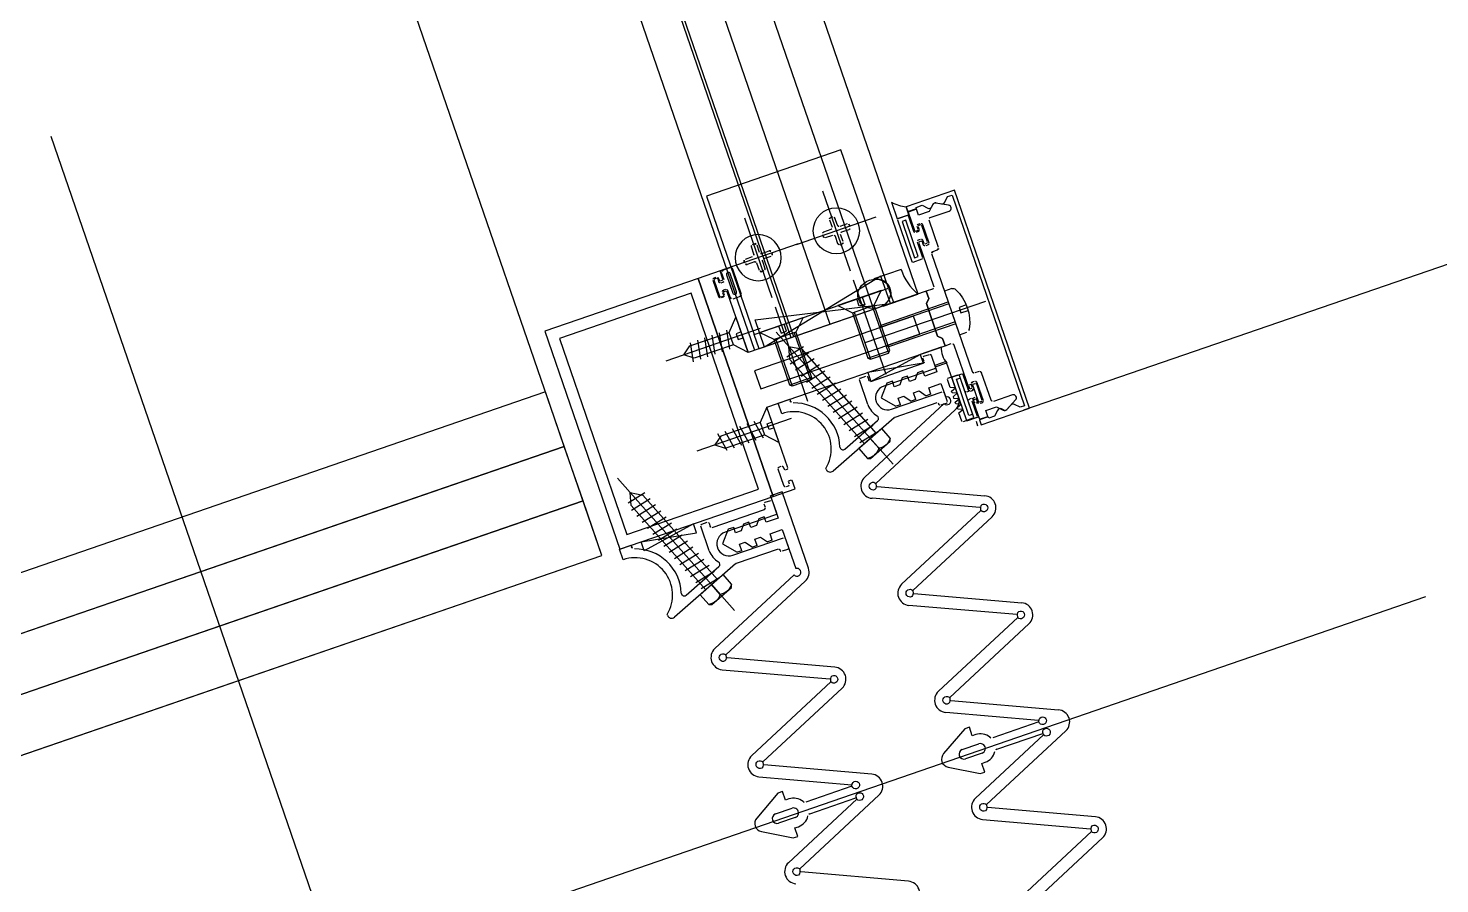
# Model space of a CAD drawing. Extents: x 809434 to 809707, y 818708 to 819364.
# Drawn here: x 809687.9887 to 809688.3562, y 818756.8571 to 818757.0798 of the extents above; entities that cross this region are included whole.
import ezdxf

# ---------------------------------------------------------------- set-up
doc = ezdxf.new("R2010")
doc.units = 0
for name, color, linetype in [('Default', 7, 'Continuous'), ('MAJ030__', 7, 'Continuous'), ('MAJ035__', 7, 'Continuous'), ('MAJ630__', 7, 'Continuous'), ('MAJ640__', 7, 'Continuous'), ('MAJ640__1', 7, 'Continuous'), ('MMH292__', 7, 'Continuous'), ('MMH292_C', 7, 'Continuous'), ('MMH2941_', 7, 'Continuous')]:
    doc.layers.add(name, color=color, linetype=linetype)

# ---------------------------------------------------------------- blocks, each defined once
blk = doc.blocks.new('N10TC16')
at = {"layer": 'Default'}
for p, q in [((-0.005, 0), (0.021, 0)), ((0.003450000000000003, 0.002460000000000001), (0.004317528745085653, -0.002460000000000001)), ((0.0054500000000000035, 0.002460000000000001), (0.006317528745085653, -0.002460000000000001)), ((0.0074500000000000035, 0.002460000000000001), (0.008317528745085654, -0.002460000000000001)), ((0.009450000000000004, 0.002460000000000001), (0.010317528745085654, -0.002460000000000001)), ((0.011450000000000004, 0.002460000000000001), (0.012317528745085654, -0.002460000000000001)), ((0.013450000000000004, 0.002460000000000001), (0.014317528745085654, -0.002460000000000001))]:
    blk.add_line(p, q, dxfattribs=at)
blk.add_lwpolyline([(0.002950000000000003, 0.0016899999999999977), (0, 0.004890000000000001), (0, -0.004890000000000001), (0.002950000000000003, -0.0016899999999999977)], close=True, dxfattribs=at)
for points in [[(0, 0.0007950892857142833), (0.0013500000000000016, 0.0007950892857142833), (0.0013500000000000016, -0.0007950892857142833), (0, -0.0007950892857142833)], [(0.002950000000000003, -0.0016899999999999977), (0.013797549119898365, -0.0016899999999999977), (0.016, 0), (0.01379754911989835, 0.0016899999999999977), (0.002950000000000003, 0.0016899999999999977)]]:
    blk.add_lwpolyline(points, dxfattribs=at)
blk = doc.blocks.new('M06MC_P')
at = {"layer": 'Default'}
for p, q in [((0, -0.011000000000000003), (0, 0.011000000000000003)), ((-0.011000000000000003, 0), (0.011000000000000003, 0))]:
    blk.add_line(p, q, dxfattribs=at)
for points in [[(0.00025, 0.0037500000000000007), (-0.0002500000000000036, 0.0037500000000000003)], [(-0.0037500000000000003, 0.00024999999999999843), (-0.0037500000000000003, -0.0002500000000000008)], [(-0.0012500000000000072, 0.0007499999999999974), (-0.0032500000000000003, 0.0007499999999999973)], [(-0.0007500000000000036, 0.0032500000000000003), (-0.0007500000000000072, 0.0012499999999999974)], [(0.00075, 0.0012499999999999974), (0.00075, 0.0032500000000000007)], [(0.003249999999999997, 0.0007499999999999974), (0.00125, 0.0007499999999999974)], [(0.003749999999999997, -0.00025000000000000277), (0.003749999999999997, 0.0002499999999999965)], [(-0.0032500000000000003, -0.0007500000000000026), (-0.00125, -0.0007500000000000023)], [(-0.00075, -0.0012500000000000022), (-0.0007500000000000036, -0.0032500000000000007)], [(0.00075, -0.0032500000000000007), (0.00075, -0.0012500000000000026)], [(0.00125, -0.0007500000000000027), (0.003249999999999997, -0.0007500000000000028)], [(-0.0002500000000000036, -0.0037500000000000007), (0.00025, -0.0037500000000000007)]]:
    blk.add_lwpolyline(points, dxfattribs=at)
blk.add_circle((0, 0), 0.006000000000000003, dxfattribs=at)
for centre, start, end in [((-0.0002500000000000035, 0.0032500000000000003), 90.00000000000001, 180), ((0.00025, 0.0032500000000000007), 0, 90.00000000000001), ((-0.0032500000000000003, 0.00024999999999999724), 90, 179.99999999999986), ((-0.0012500000000000072, 0.0012499999999999974), 270, 0), ((0.00125, 0.0012499999999999974), 180, 270), ((0.003249999999999997, 0.00024999999999999724), 359.9999999999999, 90), ((-0.0032500000000000003, -0.0002500000000000026), 179.9999999999998, 270), ((-0.00125, -0.0012500000000000022), 0, 90), ((-0.0002500000000000036, -0.0032500000000000007), 180, 270), ((0.00025, -0.0032500000000000007), 270, 0), ((0.00125, -0.0012500000000000026), 90, 180), ((0.003249999999999997, -0.00025000000000000277), 270, 1.4210854715202004e-14)]:
    blk.add_arc(centre, 0.0005, start, end, dxfattribs=at)
blk = doc.blocks.new('M06MC16')
at = {"layer": 'Default'}
for p, q in [((-0.005, 0), (0.021, 0)), ((0.003000000000000002, 0.0025), (0.016, 0.0025)), ((0.0155, -0.003), (0.0155, 0.003)), ((0.003000000000000002, -0.0025), (0.016, -0.0025))]:
    blk.add_line(p, q, dxfattribs=at)
blk.add_lwpolyline([(0, -0.006), (0.003000000000000002, -0.003), (0.003000000000000002, 0.003000000000000003), (0, 0.006000000000000006)], close=True, dxfattribs=at)
for points in [[(0, 0.00075), (0.002, 0.00075), (0.002, -0.00075), (0, -0.00075)], [(0.003000000000000002, -0.003), (0.0155, -0.003), (0.016, -0.0025), (0.016, 0.0025), (0.0155, 0.003), (0.003000000000000002, 0.003)]]:
    blk.add_lwpolyline(points, dxfattribs=at)
blk = doc.blocks.new('N12TH32')
at = {"layer": 'Default'}
for p, q in [((-0.008939999999999998, 0), (0.03700000000000001, 0)), ((0, 0.0028000000000000043), (0.0009874310919674087, -0.0027999999999999974)), ((0.0020999999999999942, 0.0028000000000000043), (0.003087431091967403, -0.0027999999999999974)), ((0.004200000000000003, 0.0028000000000000043), (0.005187431091967397, -0.0027999999999999974)), ((0.0062999999999999974, 0.0028000000000000043), (0.007287431091967406, -0.0027999999999999974)), ((0.008400000000000006, 0.0028000000000000043), (0.0093874310919674, -0.0027999999999999974)), ((0.0105, 0.0028000000000000043), (0.011487431091967409, -0.0027999999999999974)), ((0.012599999999999995, 0.0028000000000000043), (0.013587431091967403, -0.0027999999999999974)), ((0.014700000000000003, 0.0028000000000000043), (0.015687431091967397, -0.0027999999999999974)), ((0.0168, 0.0028000000000000043), (0.017787431091967405, -0.0027999999999999974)), ((0.018900000000000007, 0.0028000000000000043), (0.0198874310919674, -0.0027999999999999974)), ((0.021, 0.0028000000000000043), (0.02198743109196741, -0.0027999999999999974)), ((0.023099999999999996, 0.0028000000000000043), (0.024087431091967405, -0.0027999999999999974)), ((0.025200000000000004, 0.0028000000000000043), (0.0261874310919674, -0.0027999999999999974)), ((0.0273, 0.0028000000000000043), (0.028287431091967404, -0.0027999999999999974)), ((0.029400000000000006, 0.0028000000000000043), (0.030291559753169068, -0.0022562866192505186))]:
    blk.add_line(p, q, dxfattribs=at)
blk.add_lwpolyline([(-0.003939999999999998, 0.003388423233502266), (-0.00336842323350227, 0.003960000000000001), (0, 0.003960000000000001), (0, -0.003960000000000001), (-0.00336842323350227, -0.003960000000000001), (-0.003939999999999998, -0.003388423233502266)], close=True, dxfattribs=at)
for points in [[(-0.003368423233502355, 1.7053025658242405e-16), (0, 0), (-0.003368423233502355, 1.7053025658242405e-16)], [(0, -0.002049999999999997), (0.029328387985675546, -0.002049999999999997), (0.032000000000000015, 0), (0.029328387985675535, 0.0020500000000000045), (0, 0.0020500000000000045)]]:
    blk.add_lwpolyline(points, dxfattribs=at)
for centre, radius, start, end in [((-0.00022475101776416875, 0.0019800000000003114), 0.0037152489822358877, 147.79577249603045, 212.20422750396835), ((-0.00022475101776416961, -0.0019799999999999705), 0.003715248982235887, 147.79577249603167, 212.20422750396958)]:
    blk.add_arc(centre, radius, start, end, dxfattribs=at)
blk = doc.blocks.new('M06MR19')
at = {"layer": 'Default'}
for p, q in [((-0.0092, 0), (0.024, 0)), ((0, 0.0025), (0.019, 0.0025)), ((0.018500000000000003, -0.003), (0.018500000000000003, 0.003)), ((0, -0.0025), (0.019, -0.0025))]:
    blk.add_line(p, q, dxfattribs=at)
for points in [[(-0.0019979589711327118, 0.006000000000000004), (0, 0.006000000000000004), (0, -0.005999999999999997), (-0.0019979589711327118, -0.005999999999999997)], [(-0.004176539567003482, 0.0007500000000000036), (-0.0022, 0.0007500000000000036), (-0.0022, -0.0007499999999999964), (-0.004176539567003482, -0.0007499999999999964)], [(4.440892098500626e-19, -0.003), (0.018500000000000003, -0.003), (0.019, -0.0025), (0.019, 0.0025), (0.018500000000000003, 0.003), (1.3322676295501879e-18, 0.003)]]:
    blk.add_lwpolyline(points, dxfattribs=at)
for centre, radius, start, end in [((0.0078000000000000135, 2.6645352591003758e-18), 0.012000000000000014, 152.96430821058772, 207.03569178941228), ((-0.001997958971132712, 0.005000000000000004), 0.0009999999999999998, 89.99999999999997, 152.9643082105877), ((-0.001997958971132714, -0.004999999999999999), 0.0009999999999999983, 207.0356917894126, 270.0000000000001)]:
    blk.add_arc(centre, radius, start, end, dxfattribs=at)
blk = doc.blocks.new('A$C775818B6')
at = {"layer": 'Default'}
for points in [[(-0.0021709836664158505, -0.006285074258339592), (-0.0021714223551534814, -0.0017850242797285319)], [(-0.0019214717252325501, -0.0015350249120238005), (-0.0014214217275948613, -0.0015349761644974933)], [(-0.0011714223598974058, -0.001784926794418425), (-0.001171349238611583, -0.002535001790849492)], [(-0.0006713505031948444, -0.003034903050705907), (-0.0001713005055935355, -0.003034854303172324)], [(0.0003286507493903628, -0.0025348055629074227), (0.0003284557692604722, -0.0005347080823412398)], [(0.00082845576688851, -3.4659339682548306e-05), (0.0028284782724003893, -3.4659339689824264e-05)], [(0.0013285532593290555, -0.0015347080823557918), (0.0013290406858504867, -0.00653470805859979)], [(0.0023290406810992864, -0.006534610573289684), (0.0023285532545851313, -0.0015346105970456849)], [(0.003328478270981577, -0.0005346218461854732), (0.0033290031800497673, -0.007534621822458576)], [(-0.0014209343010807062, -0.006534976140741492), (-0.001920984298711119, -0.006535024888267799)], [(-0.0011710567924383213, -0.005534901776598418), (-0.0011709836711670505, -0.0062849767730294845)], [(-0.0001711055349878734, -0.0050348542936772), (-0.0006711555325964582, -0.005034903041203506)], [(0.0003291381663802895, -0.0075347080586070665), (0.00032894320529885593, -0.0055348055486538214)], [(0.0028290031814540272, -0.008034659315962927), (0.0008291381639937755, -0.008034659315962927)]]:
    blk.add_lwpolyline(points, dxfattribs=at)
for centre, radius, start, end in [((-0.00192144735634065, -0.001784999910836632), 0.00024997500000063604, 90.00558549718767, 180.00558549718767), ((-0.0014213973587064094, -0.001784951163306497), 0.00024997499999680767, 0.005585496310274607, 90.00558549639746), ((-0.0006713992409751963, -0.00253495305306952), 0.0004999500000119956, 180.00558549674884, 270.00558549679243), ((-0.00017134924823784578, -0.002534854305544116), 0.0005000000000040532, 270.0055854956114, 0.005585494738568286), ((0.0008284557668886758, -0.0005346593396865983), 0.00050000000000405, 90.00000000001899, 180.00558549679522), ((0.0018285532569570933, -0.0015346593397007383), 0.0005000000000038842, 0.005585496842458815, 180.00558549684246), ((0.0028284782723935168, -0.0005346593396836471), 0.0004999999999938229, 0.004296438413149417, 89.99999999921249), ((-0.0019210086676009995, -0.006285049889452949), 0.0002499750000026547, 180.00558549598267, 270.0055854967248), ((-0.0014209586699818813, -0.006285001141926661), 0.00024997500000263585, 270.00558549931344, 0.005585498397053357), ((-0.0006711067948217436, -0.0055348530388200845), 0.000499949999992186, 90.00558549614658, 180.00558549656125), ((-0.0001710567923328199, -0.005534854291308875), 0.0005000000000075222, 0.005585496842418175, 90.00558549684241), ((0.0018290406834748866, -0.0065346593159447365), 0.0005000000000002462, 180.00558549684249, 0.005585496842485327), ((0.0008291381639987849, -0.0075346593159685855), 0.0004999999999943406, 180.00558549494338, 269.999999999426), ((0.002829003181455068, -0.007534659315962465), 0.0005000000000004621, 269.99999999988074, 0.004296439068028235)]:
    blk.add_arc(centre, radius, start, end, dxfattribs=at)

msp = doc.modelspace()

# ---------------------------------------------------------------- linework, layer by layer
at = {"layer": 'Default'}
msp.add_lwpolyline([(809688.2126620793, 818757.0121860092), (809688.2002808324, 818757.0481437644), (809688.1652707671, 818757.0360904658), (809688.1776497675, 818757.000134893)], dxfattribs=at)
for points in [[(809688.213139736, 818757.0081346477), (809688.2106909377, 818757.0152581492), (809688.1803569477, 818756.9968364337), (809688.177923985, 818757.0039164134)], [(809688.2139633987, 818757.0084062464), (809688.1789519676, 818756.9963525721), (809688.1776497675, 818757.000134893), (809688.2126620793, 818757.0121860092)], [(809688.2072315717, 818756.9902284463), (809688.2080337065, 818756.9878988776), (809688.2208727575, 818756.9949254828), (809688.2216748921, 818756.9925959142)], [(809688.1490362692, 818756.9437905512), (809688.1482341344, 818756.9461201198), (809688.1626774549, 818756.9484875877), (809688.1618753201, 818756.9508171564)]]:
    msp.add_lwpolyline(points, close=True, dxfattribs=at)
at = {"layer": 'MAJ030__'}
msp.add_line((809688.2330013732, 818756.9776225095), (809688.2360753911, 818756.978680582), dxfattribs=at)
at = {"layer": 'MAJ630__'}
for p, q in [((809688.2203771786, 818757.0106184836), (809687.2843672993, 818759.7289887726)), ((809688.1778294967, 818756.9959660174), (809687.2418206526, 818759.7143332998)), ((809688.2479218042, 818756.9804451682), (809688.4216887505, 818757.0402779215)), ((809687.9488984786, 818756.8774833546), (809688.1380021933, 818756.9425969803))]:
    msp.add_line(p, q, dxfattribs=at)
for points in [[(809688.1282351493, 818756.9709625377), (809688.1233516274, 818756.9851453165), (809687.9342479106, 818756.9200316903), (809687.9391314326, 818756.9058489114)], [(809688.1331186712, 818756.9567797589), (809688.1282351493, 818756.9709625377), (809687.9485866184, 818756.9091045927), (809687.9534701403, 818756.894921814)], [(809688.1380021933, 818756.9425969803), (809688.1331186712, 818756.9567797589), (809687.9440149546, 818756.8916661327), (809687.9488984765, 818756.877483354)]]:
    msp.add_lwpolyline(points, close=True, dxfattribs=at)
at = {"layer": 'MAJ640__'}
for p, q in [((809688.2088042091, 818757.0066330129), (809687.2727958414, 818759.7249989117)), ((809688.1974581606, 818757.0027256885), (809687.2614496185, 818759.7210920942)), ((809688.1872845371, 818756.999222121), (809687.2512758385, 818759.7175889811)), ((809688.1880031201, 818756.9994695849), (809687.2519944325, 818759.7178364128)), ((809688.1380022444, 818756.9425968316), (809687.1873436264, 818759.7035101501))]:
    msp.add_line(p, q, dxfattribs=at)
at = {"layer": 'MAJ640__1'}
for p, q in [((809688.1663716765, 818756.553048136), (809687.9946895792, 818757.0516491896)), ((809687.8126401051, 818756.7459558109), (809688.352553212, 818756.9318627876))]:
    msp.add_line(p, q, dxfattribs=at)
at = {"layer": 'MMH292__'}
msp.add_line((809688.2354399491, 818756.9775236064), (809688.2358636756, 818756.9762930151), dxfattribs=at)
at = {"layer": 'MMH292_C'}
for points in [[(809688.2410020153, 818756.9803537383), (809688.2402791772, 818756.9788721345), (809688.2387310576, 818756.9783392738), (809688.23863342, 818756.9786229407), (809688.2363640852, 818756.9778418388), (809688.236787182, 818756.9766126159), (809688.2493512724, 818756.9809371931), (809688.2298258116, 818757.0376712787), (809688.2172617213, 818757.0333467014), (809688.2176848181, 818757.0321174785), (809688.2199541528, 818757.0328985803), (809688.2198565151, 818757.0331822472), (809688.2214046346, 818757.0337151077), (809688.2228862386, 818757.0329922696)], [(809688.2240992865, 818757.0338660077), (809688.223252429, 818757.0321302008), (809688.2204454235, 818757.0311640333), (809688.219924689, 818757.0326769232), (809688.21774991, 818757.0319283673), (809688.2193862479, 818757.0271743152), (809688.2193862476, 818757.0271743163)], [(809688.2239560132, 818757.0333604845), (809688.2242236594, 818757.0339090799)], [(809688.2283019224, 818757.0337686924), (809688.2249445196, 818757.034305205)], [(809688.2250953919, 818757.0343435841), (809688.2264419373, 818757.034081681)], [(809688.2273136699, 818757.0345161853), (809688.228036508, 818757.0359977891), (809688.2292057145, 818757.0364002635), (809688.2480802571, 818756.9815572902)], [(809688.2256758566, 818757.0227293015), (809688.2232096248, 818757.0298945549)], [(809688.223519674, 818757.0305300602), (809688.2284360515, 818757.0322222704)], [(809688.2197040006, 818757.0270192906), (809688.2201767795, 818757.0271820178)], [(809688.2203318053, 818757.027499771), (809688.2200877144, 818757.0282089392)], [(809688.2203977659, 818757.0288444452), (809688.2208705447, 818757.0290071727)], [(809688.2215060508, 818757.0286971211), (809688.2231333237, 818757.0239693327)], [(809688.2205244142, 818757.0238676015), (809688.2244222948, 818757.0125397046)], [(809688.2211531432, 818757.0243453449), (809688.2206803644, 818757.0241826175)], [(809688.2217149871, 818757.0234811507), (809688.2214708963, 818757.0241903191)], [(809688.2228232722, 818757.0233338266), (809688.2223504933, 818757.0231710993)], [(809688.2344778521, 818756.9903888515), (809688.2239206093, 818757.0210675776)], [(809688.2242306601, 818757.0217030861), (809688.2253658051, 818757.0220937954)], [(809688.1687877447, 818757.016654503), (809688.1631162184, 818757.0147016722), (809688.1826503063, 818756.9579705572), (809688.1883239191, 818756.9599241063), (809688.1875913247, 818756.9620517336)], [(809688.1695224077, 818757.014527683), (809688.1687898018, 818757.0166553064)], [(809688.168460888, 818757.0099317092), (809688.1669958036, 818757.0141865861)], [(809688.1673057617, 818757.0148220985), (809688.1677785678, 818757.0149849001)], [(809688.1684140802, 818757.0146749421), (809688.1685768899, 818757.0142021123)], [(809688.1688945984, 818757.0140471566), (809688.1693674519, 818757.0142099746)], [(809688.1703441638, 818757.0113734213), (809688.1698713105, 818757.0112106035)], [(809688.1864518776, 818756.9653609572), (809688.180999569, 818756.9811930701), (809688.2273724678, 818756.9971658777), (809688.2267212612, 818756.9990568907), (809688.2254501514, 818756.9996767939), (809688.2225197218, 818757.0081863523), (809688.223139625, 818757.0094574621), (809688.2224893197, 818757.0113458578), (809688.1761154905, 818756.9953757521), (809688.1706618724, 818757.0112184655)], [(809688.2241122463, 818757.0119041969), (809688.2224893197, 818757.0113458578), (809688.223139625, 818757.0094574621), (809688.2225197218, 818757.0081863523), (809688.2254501514, 818756.9996767939), (809688.2267212612, 818756.9990568907), (809688.2273724678, 818756.9971658777), (809688.2289932269, 818756.9977234864)], [(809688.1695692064, 818757.0097845527), (809688.1690964003, 818757.0096217511)], [(809688.1697163547, 818757.0108928949), (809688.1698791644, 818757.0104200651)], [(809688.2296287344, 818756.9974134379), (809688.233522608, 818756.9860971813)], [(809688.2219133507, 818756.9930809755), (809688.2216156512, 818756.9939455576)], [(809688.2218518524, 818756.9944298416), (809688.2232928227, 818756.9949260075)], [(809688.2237771067, 818756.9946898064), (809688.224819055, 818756.9916637687)], [(809688.2080359638, 818756.9878996549), (809688.2216771496, 818756.9925966915)], [(809688.2245828538, 818756.9911794846), (809688.2113979753, 818756.9866395673)], [(809688.2362485032, 818756.9904695237), (809688.235113362, 818756.9900788037)], [(809688.2393503125, 818756.9829942484), (809688.2368840122, 818756.9901594783)], [(809688.2073004629, 818756.9818438715), (809688.2050925249, 818756.9882561895)], [(809688.205328726, 818756.9887404735), (809688.2067696963, 818756.9892366393)], [(809688.2072539803, 818756.9890004381), (809688.2075516798, 818756.988135856)], [(809688.2338394233, 818756.9859449199), (809688.2343121826, 818756.9861077038)], [(809688.2344671702, 818756.9864254756), (809688.2342229942, 818756.9871346144)], [(809688.2345329693, 818756.9877701579), (809688.2350057287, 818756.9879329419)], [(809688.235641272, 818756.9876229666), (809688.2372691126, 818756.9828953737)], [(809688.1848700895, 818756.9794778625), (809688.1839309261, 818756.9822053913), (809688.1869329477, 818756.98323907), (809688.187076397, 818756.9828224629)], [(809688.2094453794, 818756.9826361527), (809688.2094619183, 818756.9825881203)], [(809688.213465333, 818756.9806355243), (809688.2266502115, 818756.9851754417)], [(809688.2252330047, 818756.9822697375), (809688.2143278648, 818756.9785147969)], [(809688.2257586359, 818756.9819134554), (809688.2257172887, 818756.9820335364)], [(809688.2276838903, 818756.9821734201), (809688.2262429199, 818756.9816772543)], [(809688.2271344955, 818756.9849392406), (809688.2279200914, 818756.9826577042)], [(809688.2346611401, 818756.9827905924), (809688.2346611397, 818756.9827905935)], [(809688.2346626554, 818756.9827850022), (809688.2362989933, 818756.9780309501), (809688.2384737724, 818756.978779506), (809688.2379530378, 818756.9802923958), (809688.2407600434, 818756.9812585632), (809688.2424958503, 818756.9804117057)], [(809688.2352888869, 818756.983271148), (809688.2348161277, 818756.983108364)], [(809688.2358508348, 818756.9824070216), (809688.2356066587, 818756.9831161604)], [(809688.2369591375, 818756.9822598305), (809688.2364863781, 818756.9820970463)], [(809688.2449021967, 818756.9843764125), (809688.2399858193, 818756.9826842023)], [(809688.2434323401, 818756.9805857749), (809688.2457482739, 818756.9830750419)], [(809688.2141097457, 818756.978398687), (809688.1982403412, 818756.9645629079)], [(809688.2426203853, 818756.9804543072), (809688.2420717899, 818756.9807219532)], [(809688.2444749596, 818756.981683576), (809688.2435748721, 818756.9806483851)], [(809688.2480802571, 818756.9815572902), (809688.2469110504, 818756.9811548159), (809688.2454294466, 818756.981877654)], [(809688.2012862276, 818756.9702513022), (809688.2098152637, 818756.9776873633)], [(809688.1853903332, 818756.960764989), (809688.1839252717, 818756.9650198738)], [(809688.1842352331, 818756.9656553846), (809688.1847080402, 818756.9658181836)], [(809688.1853435509, 818756.9655082222), (809688.1855063582, 818756.9650353915)], [(809688.1858240658, 818756.9648804341), (809688.1862969202, 818756.9650432494)], [(809688.1964084796, 818756.9650523212), (809688.1963395801, 818756.9652524202)], [(809688.1864986509, 818756.9606178266), (809688.186025844, 818756.9604550275)], [(809688.1866458053, 818756.961726168), (809688.1868086124, 818756.9612533374)], [(809688.1872736169, 818756.9622066912), (809688.1868007625, 818756.9620438757)], [(809688.1805397876, 818756.9564110768), (809688.181980758, 818756.9569072428)], [(809688.1824650421, 818756.9566710417), (809688.1835069903, 818756.953645004)], [(809688.1667238992, 818756.9498808901), (809688.1803650849, 818756.9545779265)], [(809688.1832707892, 818756.95316072), (809688.1700859107, 818756.9486208025)], [(809688.1806012861, 818756.9550622107), (809688.1803035865, 818756.9559267928)], [(809688.1659883981, 818756.9438251067), (809688.1637804603, 818756.9502374246)], [(809688.1640166614, 818756.9507217087), (809688.1654576316, 818756.9512178744)], [(809688.1659419156, 818756.9509816733), (809688.1662396152, 818756.9501170912)], [(809688.1435580249, 818756.9414590977), (809688.1426188615, 818756.9441866265), (809688.145620883, 818756.9452203052), (809688.1457643324, 818756.9448036981)], [(809688.1721532684, 818756.9426167596), (809688.1853381469, 818756.9471566769)], [(809688.1858224309, 818756.9469204758), (809688.1866080267, 818756.9446389395)], [(809688.1681333147, 818756.9446173878), (809688.1681498537, 818756.9445693555)], [(809688.18392094, 818756.9442509727), (809688.1730158002, 818756.9404960321)], [(809688.1844465712, 818756.9438946906), (809688.184405224, 818756.9440147715)], [(809688.1863718256, 818756.9441546554), (809688.1849308553, 818756.9436584895)], [(809688.1727976811, 818756.9403799222), (809688.1569282765, 818756.9265441431)], [(809688.1599741629, 818756.9322325375), (809688.1685031991, 818756.9396685984)], [(809688.155096415, 818756.9270335564), (809688.1550275154, 818756.9272336554)]]:
    msp.add_lwpolyline(points, dxfattribs=at)
for points in [[(809688.1631162184, 818757.0147016722), (809688.123176327, 818757.0009492658), (809688.1427104148, 818756.9442181508), (809688.1826503063, 818756.9579705572)], [(809688.1612563671, 818757.010888412), (809688.1269895871, 818756.9990894145), (809688.1445702662, 818756.9480314109), (809688.1788370461, 818756.9598304086)], [(809688.219153472, 818757.004908778), (809688.1777434547, 818756.9906483714), (809688.17937155, 818756.9859206101), (809688.220780665, 818757.0001836364)]]:
    msp.add_lwpolyline(points, close=True, dxfattribs=at)
for centre, radius, start, end in [((809688.2248182814, 818757.0335152278), 0.0007999999999880256, 80.92090392732658, 153.99339086308885), ((809688.2249426541, 818757.0335583), 0.0008000000000168983, 78.99339086284843, 153.99339086287296), ((809688.2265946751, 818757.0348669651), 0.0007999999999991483, 258.9933908648155, 333.9933908647572), ((809688.2281756842, 818757.0329787153), 0.000800000000011565, 288.99339086347095, 80.9209039280471), ((809688.2232370185, 818757.0337112645), 0.0007999999999963188, 243.99339086287281, 333.99339086282674), ((809688.2236824036, 818757.0300572821), 0.0005000000000007497, 108.99339086534681, 198.99311739139074), ((809688.219622637, 818757.0272556801), 0.0002500000000021934, 198.99311739222458, 288.99311739305847), ((809688.2205604932, 818757.0283716664), 0.0005000000000080283, 108.99311739014026, 198.99311738888957), ((809688.2200954158, 818757.0274184073), 0.0002499999999985602, 288.99311738305306, 18.993117383886727), ((809688.221033272, 818757.0285343938), 0.000499999999975283, 18.993117391807203, 108.99311739222415), ((809688.2207617279, 818757.0239462282), 0.0002499999999476316, 108.99311737721531, 198.33102146460357), ((809688.2212345068, 818757.0241089554), 0.0002500000000021969, 18.99311738555444, 108.9931173863883), ((809688.222187766, 818757.0236438782), 0.0004999999999752835, 198.99311739139034, 288.9931173918073), ((809688.2226605448, 818757.0238066054), 0.0004999999999898358, 288.993117389723, 18.993117391390584), ((809688.2252030778, 818757.0225665742), 0.0005000000000043911, 288.9931173880558, 18.993117389723352), ((809688.2243933874, 818757.0212303073), 0.0004999999999890393, 108.99311738680485, 198.9933908624285), ((809688.167941345, 818757.0145121649), 0.0004999750000006156, 19.000152470183636, 109.00015246976676), ((809688.1674685389, 818757.0143493634), 0.0004999750000078915, 109.00015246976676, 199.00015247060057), ((809688.1688132221, 818757.0142834887), 0.00024995000000580257, 199.00015247116977, 289.00015247283767), ((809688.1692860754, 818757.0144463066), 0.00024995000000580257, 289.00015247200366, 19.00015247200365), ((809688.1704255403, 818757.0111370892), 0.0002499499999948886, 19.000152472837613, 109.00015247283761), ((809688.2239495168, 818757.012376975), 0.0004999999999926763, 288.99339086326233, 18.993390863262277), ((809688.1689336231, 818757.0100944864), 0.0004999750000006156, 199.00015246768228, 289.0001524685161), ((809688.1694064293, 818757.0102572879), 0.0004999749999969777, 289.0001524689329, 19.000152469766746), ((809688.1699526869, 818757.0109742713), 0.0002499499999985265, 109.0001524695019, 199.0001524695019), ((809688.2291559564, 818756.9972507083), 0.0005000000000072268, 18.99339086493002, 108.99339086493002), ((809688.2219758938, 818756.9940695991), 0.0003809999999793946, 108.9999985977477, 198.99999859720066), ((809688.2215531082, 818756.992956934), 0.0003809999999793946, 288.9999985999361, 18.999998601030256), ((809688.2234168642, 818756.9945657649), 0.0003810000000084984, 18.99999860157733, 108.99999859938899), ((809688.2244588124, 818756.9915397272), 0.00038099999999758455, 288.9999986004832, 18.999998599388988), ((809688.2349506301, 818756.990551581), 0.0005000000000214551, 198.99339086409643, 288.9936643397199), ((809688.236411235, 818756.9899967465), 0.0005000000000141813, 18.99366433763538, 108.99366433930291), ((809688.2054527674, 818756.988380231), 0.00038099999998667054, 108.9999985972006, 198.99999859610648), ((809688.2068937378, 818756.9888763967), 0.00038100000000122254, 18.999998600483167, 108.9999985988419), ((809688.2079119224, 818756.9882598975), 0.00038100000000122254, 198.9999986004832, 288.9999986004832), ((809688.2124233848, 818756.983661562), 0.0031496000000188363, 108.99999859932281, 198.99999859912427), ((809688.2337580313, 818756.9861812994), 0.00024999999993073954, 199.662094523899, 288.9999986110521), ((809688.2346957534, 818756.9872973985), 0.0004999999999890862, 108.99999859980588, 198.99999860105652), ((809688.2342307905, 818756.9863440834), 0.0002500000000000001, 288.99999860689286, 18.99999860522533), ((809688.2351685127, 818756.9874601826), 0.0004999999999781723, 18.999998596887707, 108.99999859813835), ((809688.1878208984, 818756.9830788153), 0.0007873999999937954, 198.99999860044787, 270.95094158479844), ((809688.1880331468, 818756.9702916767), 0.01200150000000957, 2.397772128179895, 90.95094158367934), ((809688.2124399237, 818756.9836135296), 0.0031496000000006473, 198.999998599389, 288.99999859932285), ((809688.2253570461, 818756.981909495), 0.00038099999999394657, 18.999998599388988, 108.9999985982948), ((809688.226774253, 818756.9848151992), 0.00038100000000122254, 18.999998601030228, 108.99999860048317), ((809688.2275598488, 818756.9825336627), 0.00038099999999758455, 288.9999986004832, 18.999998599388988), ((809688.2348975197, 818756.9828719845), 0.00025000000002910395, 108.99999859688769, 198.99999859855524), ((809688.235370279, 818756.9830347684), 0.00024999999999636213, 18.999998599388988, 108.99999860105652), ((809688.236323594, 818756.9825698056), 0.000500000000029104, 198.99999860272405, 288.9999986023072), ((809688.2367963534, 818756.9827325897), 0.0004999999999854482, 288.9999985973046, 18.999998597721472), ((809688.2398230897, 818756.9831569802), 0.0004999999999781258, 198.99366433596745, 288.99339086201144), ((809688.2450786667, 818756.9811586592), 0.0008000000000091792, 63.99339086416257, 138.99339086410427), ((809688.245162564, 818756.9836199675), 0.0008000000000115659, 317.0658777988028, 108.99339086374681), ((809688.1880331468, 818756.9702916767), 0.009715499999977114, 328.7561053428063, 108.99999859944771), ((809688.2124399237, 818756.9836135296), 0.005435600000000234, 198.9999985993204, 239.71534883845848), ((809688.2093144968, 818756.9782617119), 0.0007619999999859759, 311.0836249389177, 59.71534884789277), ((809688.214584217, 818756.9777702957), 0.000787400000030175, 108.99999861500748, 127.05488790111254), ((809688.2261188785, 818756.9820374969), 0.00038099999999394657, 198.999998599389, 288.99999859938896), ((809688.2417210101, 818756.9800029586), 0.0007999999999963167, 63.9933908643467, 153.99339086430064), ((809688.2428466303, 818756.9811307004), 0.000799999999988603, 243.99339086195155, 317.0658777976975), ((809688.242971165, 818756.9811733019), 0.0008000000000016101, 243.99339086240659, 318.9933908624311), ((809688.2007854717, 818756.9708256607), 0.0007619999999914654, 182.39777212908254, 311.08362493988824), ((809688.1843980078, 818756.9651826485), 0.0004999750000006156, 108.99984472984502, 198.99984473067883), ((809688.1848708148, 818756.9653454475), 0.0004999750000006156, 18.99984472859431, 108.99984472942812), ((809688.1857426907, 818756.9651167666), 0.0002499499999985265, 198.9998447292761, 288.9998447292761), ((809688.186215545, 818756.9652795821), 0.00024994999999852655, 288.9998447267743, 18.999844726774313), ((809688.1974892074, 818756.9654244456), 0.0011429999999711432, 198.9999986021111, 311.083624941832), ((809688.1858630693, 818756.9609277637), 0.0004999750000006156, 198.99984472901122, 288.999844729845), ((809688.1863358764, 818756.9610905627), 0.0004999749999969777, 288.9998447294281, 18.999844729011215), ((809688.1868821377, 818756.9618075432), 0.00024995000000580257, 108.99984472594036, 198.99984472760826), ((809688.187354992, 818756.9619703585), 0.00024995000000216453, 18.999844725940363, 108.99984472594036), ((809688.1806638291, 818756.9560508343), 0.0003809999999793946, 108.9999985977477, 198.99999859720066), ((809688.1821047994, 818756.9565470002), 0.0003810000000084984, 18.99999860157733, 108.99999859938899), ((809688.1802410434, 818756.9549381692), 0.0003809999999793946, 288.9999985999361, 18.999998601030256), ((809688.1831467478, 818756.9535209625), 0.00038099999999758455, 288.9999986004832, 18.999998599388988), ((809688.1641407028, 818756.950361466), 0.00038099999998667054, 108.9999985972006, 198.99999859610648), ((809688.165581673, 818756.9508576319), 0.00038100000000122254, 18.999998600483167, 108.9999985988419), ((809688.1665998577, 818756.9502411326), 0.00038100000000122254, 198.9999986004832, 288.9999986004832), ((809688.17111132, 818756.9456427973), 0.0031496000000188363, 108.99999859932281, 198.99999859912427), ((809688.1854621883, 818756.9467964343), 0.00038100000000122254, 18.999998601030228, 108.99999860048317), ((809688.146721082, 818756.9322729119), 0.009715499999977114, 328.7561053428063, 108.99999859944771), ((809688.1465088336, 818756.9450600505), 0.0007873999999937954, 198.99999860044787, 270.95094158479844), ((809688.146721082, 818756.9322729119), 0.01200150000000957, 2.397772128179895, 90.95094158367934), ((809688.1711278589, 818756.9455947649), 0.005435600000000234, 198.9999985993204, 239.71534883845848), ((809688.1711278589, 818756.9455947649), 0.0031496000000006473, 198.999998599389, 288.99999859932285), ((809688.1840449815, 818756.94389073), 0.00038099999999394657, 18.999998599388988, 108.9999985982948), ((809688.1848068138, 818756.944018732), 0.00038099999999394657, 198.999998599389, 288.99999859938896), ((809688.1862477842, 818756.944514898), 0.00038099999999758455, 288.9999986004832, 18.999998599388988), ((809688.1680024321, 818756.9402429472), 0.0007619999999859759, 311.0836249389177, 59.71534884789277), ((809688.1732721524, 818756.9397515308), 0.000787400000030175, 108.99999861500748, 127.05488790111254), ((809688.1594734071, 818756.9328068958), 0.0007619999999914654, 182.39777212908254, 311.08362493988824), ((809688.1561771428, 818756.9274056808), 0.0011429999999711432, 198.9999986021111, 311.083624941832)]:
    msp.add_arc(centre, radius, start, end, dxfattribs=at)
at = {"layer": 'MMH2941_'}
for p, q in [((809688.215921727, 818757.0170560948), (809688.2088520051, 818757.0146257841)), ((809688.2088520051, 818757.0146257841), (809688.2088925854, 818757.0145079305)), ((809688.2113046446, 818757.0075028011), (809688.2203038009, 818757.0106004006)), ((809688.2112644087, 818757.0076196548), (809688.2113046446, 818757.0075028011)), ((809688.227697035, 818756.9930576901), (809688.2246950135, 818756.9920240113)), ((809688.2308686133, 818756.9838540881), (809688.227697035, 818756.9930576901)), ((809688.2201810831, 818756.9901473778), (809688.219606057, 818756.9883912937)), ((809688.2216000957, 818756.9906359831), (809688.2201810831, 818756.9901473778)), ((809688.2220797227, 818756.989243045), (809688.2216000957, 818756.9906359831)), ((809688.2252738737, 818756.9903428792), (809688.2220797227, 818756.989243045)), ((809688.2246950135, 818756.9920240113), (809688.2252738737, 818756.9903428792)), ((809688.2122238197, 818756.9874074725), (809688.2107085569, 818756.9836486662)), ((809688.213674759, 818756.9879070709), (809688.2122238197, 818756.9874074725)), ((809688.214154386, 818756.9865141329), (809688.213674759, 818756.9879070709)), ((809688.2156433886, 818756.9870268375), (809688.214154386, 818756.9865141329)), ((809688.2162184147, 818756.9887829217), (809688.2156433886, 818756.9870268375)), ((809688.2176374274, 818756.9892715269), (809688.2162184147, 818756.9887829217)), ((809688.2181170544, 818756.987878589), (809688.2176374274, 818756.9892715269)), ((809688.219606057, 818756.9883912937), (809688.2181170544, 818756.987878589)), ((809688.2231134016, 818756.9862410235), (809688.2263075524, 818756.9873408577)), ((809688.2236922617, 818756.9845598914), (809688.2231134016, 818756.9862410235)), ((809688.2263075524, 818756.9873408577), (809688.2275358146, 818756.9837810562)), ((809688.2064851464, 818756.9629471864), (809688.2271224038, 818756.9821287156)), ((809688.2107085569, 818756.9836486662), (809688.2145661163, 818756.9814175079)), ((809688.2151880648, 818756.9835121115), (809688.2166770675, 818756.9840248161)), ((809688.2157669249, 818756.9818309793), (809688.2151880648, 818756.9835121115)), ((809688.2166770675, 818756.9840248161), (809688.2185287847, 818756.9827819639)), ((809688.2197295934, 818756.9831954355), (809688.2185287847, 818756.9827819639)), ((809688.2191507332, 818756.9848765675), (809688.2206397358, 818756.9853892721)), ((809688.2197295934, 818756.9831954355), (809688.2191507332, 818756.9848765675)), ((809688.2206397358, 818756.9853892721), (809688.2224914532, 818756.9841464199)), ((809688.2236922617, 818756.9845598914), (809688.2224914532, 818756.9841464199)), ((809688.2308686133, 818756.9838540881), (809688.2308686133, 818756.9838540881)), ((809688.230028135, 818756.980494822), (809688.2093908775, 818756.9613132928)), ((809688.2157669249, 818756.9818309793), (809688.2145661163, 818756.9814175079)), ((809688.2096589669, 818756.9605347047), (809688.2377306761, 818756.9581250164)), ((809688.1849626282, 818756.9591697069), (809688.1819606067, 818756.9581360281)), ((809688.1819606067, 818756.9581360281), (809688.1839618089, 818756.9523241145)), ((809688.1822169592, 818756.9573915268), (809688.1819606067, 818756.9581360281)), ((809688.1918231148, 818756.9392454057), (809688.1849626282, 818756.9591697069)), ((809688.236446854, 818756.9550485442), (809688.2083751447, 818756.9574582324)), ((809688.1802880311, 818756.9526172181), (809688.1788690184, 818756.9521286129)), ((809688.180767658, 818756.9512242802), (809688.1802880311, 818756.9526172181)), ((809688.2160776858, 818756.9350884268), (809688.2367149433, 818756.9542699561)), ((809688.2396206744, 818756.9526360625), (809688.2189834169, 818756.9334545333)), ((809688.1709117551, 818756.9493887076), (809688.1693964923, 818756.9456299014)), ((809688.1723626943, 818756.9498883061), (809688.1709117551, 818756.9493887076)), ((809688.1728423213, 818756.9484953681), (809688.1723626943, 818756.9498883061)), ((809688.174331324, 818756.9490080728), (809688.1728423213, 818756.9484953681)), ((809688.1749063501, 818756.950764157), (809688.174331324, 818756.9490080728)), ((809688.1763253628, 818756.9512527621), (809688.1749063501, 818756.950764157)), ((809688.1768049897, 818756.9498598241), (809688.1763253628, 818756.9512527621)), ((809688.1782939924, 818756.9503725289), (809688.1768049897, 818756.9498598241)), ((809688.1788690184, 818756.9521286129), (809688.1782939924, 818756.9503725289)), ((809688.1839618089, 818756.9523241145), (809688.180767658, 818756.9512242802)), ((809688.1818013369, 818756.9482222587), (809688.1849954877, 818756.9493220929)), ((809688.1849954877, 818756.9493220929), (809688.188490316, 818756.9391723737)), ((809688.1693964923, 818756.9456299014), (809688.1732540516, 818756.943398743)), ((809688.1738760001, 818756.9454933467), (809688.1753650027, 818756.9460060513)), ((809688.1744548603, 818756.9438122147), (809688.1738760001, 818756.9454933467)), ((809688.1753650027, 818756.9460060513), (809688.1772167201, 818756.9447631991)), ((809688.1778386685, 818756.9468578026), (809688.1793276712, 818756.9473705074)), ((809688.1784175286, 818756.9451766706), (809688.1778386685, 818756.9468578026)), ((809688.1793276712, 818756.9473705074), (809688.1811793884, 818756.9461276552)), ((809688.182380197, 818756.9465411267), (809688.1811793884, 818756.9461276552)), ((809688.182380197, 818756.9465411267), (809688.1818013369, 818756.9482222587)), ((809688.1744548603, 818756.9438122147), (809688.1732540516, 818756.943398743)), ((809688.1784175286, 818756.9451766706), (809688.1772167201, 818756.9447631991)), ((809688.1918231148, 818756.9392454057), (809688.1918231148, 818756.9392454057)), ((809688.1880769054, 818756.9375200331), (809688.167439648, 818756.9183385039)), ((809688.1703453789, 818756.9167046103), (809688.1909826364, 818756.9358861395)), ((809688.2192515063, 818756.9326759451), (809688.2473232155, 818756.9302662569)), ((809688.2460393934, 818756.9271897847), (809688.2179676841, 818756.9295994729)), ((809688.2256702252, 818756.9072296673), (809688.2463074827, 818756.9264111965)), ((809688.2492132138, 818756.924777303), (809688.2285759563, 818756.9055957737)), ((809688.1986851776, 818756.9135163339), (809688.1706134683, 818756.9159260222)), ((809688.1693296462, 818756.9128495499), (809688.1974013554, 818756.9104398616)), ((809688.1976694448, 818756.9096612735), (809688.1770321873, 818756.8904797444)), ((809688.1799379183, 818756.8888458508), (809688.2005751758, 818756.9080273799)), ((809688.2288440457, 818756.9048171856), (809688.2569157549, 818756.9024074974)), ((809688.2517288701, 818756.8996660657), (809688.2275602235, 818756.9017407134)), ((809688.2324959625, 818756.8974436375), (809688.2269773084, 818756.8909978371)), ((809688.2336967712, 818756.897857109), (809688.2324959625, 818756.8974436375)), ((809688.2344616936, 818756.8956356131), (809688.2336967712, 818756.897857109)), ((809688.2517805006, 818756.8992483942), (809688.2398078976, 818756.8951258967)), ((809688.2353623, 818756.8959457166), (809688.2344616936, 818756.8956356131)), ((809688.2530306382, 818756.895885456), (809688.2352627647, 818756.8793709077)), ((809688.2381684957, 818756.8777370142), (809688.2588057532, 818756.8969185434)), ((809688.2408415765, 818756.8921238752), (809688.2528141793, 818756.8962463726)), ((809688.208277717, 818756.8856575744), (809688.1802060077, 818756.8880672627)), ((809688.2281894466, 818756.8874775318), (809688.2365066364, 818756.8857957941)), ((809688.2369425227, 818756.8884307615), (809688.2378431291, 818756.8887408652)), ((809688.237707445, 818756.8862092656), (809688.2369425227, 818756.8884307615)), ((809688.1789221856, 818756.8849907904), (809688.2030908322, 818756.8829161428)), ((809688.2365066364, 818756.8857957941), (809688.237707445, 818756.8862092656)), ((809688.1838579245, 818756.8806937146), (809688.1783392704, 818756.8742479141)), ((809688.1850587332, 818756.8811071861), (809688.1838579245, 818756.8806937146)), ((809688.1858236556, 818756.8788856901), (809688.1850587332, 818756.8811071861)), ((809688.186724262, 818756.8791957938), (809688.1858236556, 818756.8788856901)), ((809688.2043926003, 818756.8791355331), (809688.1866247267, 818756.8626209848)), ((809688.1895304578, 818756.8609870913), (809688.2101677152, 818756.8801686204)), ((809688.2031424626, 818756.8824984712), (809688.1911698596, 818756.8783759738)), ((809688.1922035385, 818756.8753739522), (809688.2041761414, 818756.8794964497)), ((809688.2665082944, 818756.8745487379), (809688.2384365851, 818756.8769584261)), ((809688.1883044847, 818756.8716808385), (809688.1892050911, 818756.8719909423)), ((809688.237152763, 818756.8738819538), (809688.2652244722, 818756.8714722656)), ((809688.1795514086, 818756.8707276088), (809688.1878685984, 818756.8690458711)), ((809688.1878685984, 818756.8690458711), (809688.1890694071, 818756.8694593426)), ((809688.1890694071, 818756.8694593426), (809688.1883044847, 818756.8716808385)), ((809688.2654925616, 818756.8706936773), (809688.2448553041, 818756.8515121483)), ((809688.2477610352, 818756.8498782547), (809688.2683982926, 818756.8690597839)), ((809688.2178702564, 818756.8577988148), (809688.1897985471, 818756.8602085031))]:
    msp.add_line(p, q, dxfattribs=at)
for points in [[(809688.2134112179, 818757.0345166678), (809688.2148936723, 818757.0302110957), (809688.2179674458, 818757.0312698773)], [(809688.2149842279, 818757.0299783637), (809688.2187282614, 818757.0191049001)], [(809688.2175035863, 818757.0311100979), (809688.2151392155, 818757.0302961353)], [(809688.2179674458, 818757.0312698773), (809688.2172551779, 818757.0333376791)], [(809688.2192050226, 818757.0269366562), (809688.217821358, 818757.0309551102)], [(809688.2203133252, 818757.0267894651), (809688.2198405659, 818757.0266266811)], [(809688.2203791243, 818757.0281341474), (809688.2206233004, 818757.0274250085)], [(809688.2210068713, 818757.0286147031), (809688.220534112, 818757.0284519191)], [(809688.2227896994, 818757.0242048819), (809688.2213246429, 818757.0284597155)], [(809688.2215653915, 818757.0200816466), (809688.220181727, 818757.0241001005)], [(809688.2204917021, 818757.0247356439), (809688.2209644614, 818757.0248984279)], [(809688.2216000048, 818757.0245884528), (809688.221844181, 818757.0238793138)], [(809688.2221619526, 818757.0237243262), (809688.2226347119, 818757.0238871103)], [(809688.219046033, 818757.0189499124), (809688.2214104038, 818757.0197638748)], [(809688.2263628703, 818756.9968181507), (809688.2208722591, 818756.9949269302)], [(809688.2208722591, 818756.9949269302), (809688.2216748898, 818756.9925959212)], [(809688.2219133507, 818756.9930809755), (809688.2216156512, 818756.9939455576)], [(809688.2218518524, 818756.9944298416), (809688.2232928227, 818756.9949260075)], [(809688.2237771067, 818756.9946898064), (809688.224819055, 818756.9916637687), (809688.2278210764, 818756.9926974475)], [(809688.2281403195, 818756.9887360942), (809688.2307405946, 818756.9896311192)], [(809688.229340402, 818756.9890528917), (809688.2317046771, 818756.9898671325)], [(809688.231058349, 818756.9894760964), (809688.2324415693, 818756.9854574895)], [(809688.2320224487, 818756.989712145), (809688.2334061132, 818756.985693691)], [(809688.231728128, 818756.9775444622), (809688.2309958349, 818756.9796719599), (809688.2320150464, 818756.9805515667), (809688.2306703713, 818756.9806175146), (809688.2305076396, 818756.9810902919), (809688.2315268511, 818756.9819698986), (809688.230182176, 818756.9820358463), (809688.2300194443, 818756.9825086236), (809688.2310386556, 818756.9833882304), (809688.2296939807, 818756.9834541783), (809688.2295312488, 818756.9839269555), (809688.2305504602, 818756.9848065623), (809688.2292057852, 818756.9848725101), (809688.2290430533, 818756.9853452874), (809688.2300622648, 818756.9862248942), (809688.2287175898, 818756.986290842), (809688.2279852966, 818756.9884183398)], [(809688.2329294479, 818756.9778616565), (809688.2291854144, 818756.9887351202)], [(809688.2338599012, 818756.9859456848), (809688.2336158035, 818756.9866548508)], [(809688.2337708262, 818756.9869726053), (809688.2342436035, 818756.9871353372)], [(809688.2345613581, 818756.9869803144), (809688.2360259442, 818756.9827253189)], [(809688.2348243911, 818756.9861820431), (809688.2345802151, 818756.986891182)], [(809688.2347352026, 818756.9872089537), (809688.2352079619, 818756.9873717378)], [(809688.2355257336, 818756.9872167502), (809688.2369907902, 818756.9829619166)], [(809688.2330770785, 818756.985147444), (809688.2335498558, 818756.9853101758)], [(809688.2334179602, 818756.9826208258), (809688.2348011805, 818756.9786022189)], [(809688.234200783, 818756.9834190666), (809688.2337280057, 818756.9832563349)], [(809688.2340416566, 818756.9853837157), (809688.2345144158, 818756.9855464997)], [(809688.2343828176, 818756.9828571351), (809688.2357664822, 818756.9788386811)], [(809688.2351655522, 818756.9836554626), (809688.2346927929, 818756.9834926785)], [(809688.2350803898, 818756.9823998553), (809688.234836292, 818756.9831090212)], [(809688.2358709215, 818756.9824075643), (809688.2353981442, 818756.9822448326)], [(809688.2360452716, 818756.9826363483), (809688.2358010955, 818756.9833454874)], [(809688.2368358026, 818756.9826441449), (809688.2363630432, 818756.9824813608)], [(809688.2346461577, 818756.9782844643), (809688.2320458826, 818756.9773894395)], [(809688.2356114946, 818756.9785209096), (809688.2332472196, 818756.9777066688)], [(809688.2318663321, 818756.892055602), (809688.236189243, 818756.8935440995)], [(809688.2370161861, 818756.8911424823), (809688.2326932751, 818756.8896539849)], [(809688.1832282941, 818756.875305679), (809688.187551205, 818756.8767941766)], [(809688.1883781481, 818756.8743925594), (809688.1840552371, 818756.8729040619)]]:
    msp.add_lwpolyline(points, dxfattribs=at)
for points in [[(809688.216197811, 818757.0295009434), (809688.2194534923, 818757.0200457575), (809688.2203995564, 818757.0203714513), (809688.2171438752, 818757.0298266371)], [(809688.2335918351, 818756.9789850251), (809688.2303361539, 818756.9884402108), (809688.2312821798, 818756.988766016), (809688.2345378611, 818756.9793108301)]]:
    msp.add_lwpolyline(points, close=True, dxfattribs=at)
for centre, radius, start, end in [((809688.2181753741, 818757.0431937692), 0.009898953080814408, 241.23104514016484, 264.66614443324045), ((809688.2152206075, 818757.0300597558), 0.0002499999999927241, 108.99999860272405, 198.9999986018077), ((809688.2175849783, 818757.0308737182), 0.0002500000000000001, 18.999998599388988, 108.999998599389), ((809688.2196777818, 818757.0270994403), 0.0005000000000000002, 198.99999859976003, 288.999998599389), ((809688.2201505412, 818757.0272622245), 0.0005000000000072762, 288.9999985985552, 18.99999859855521), ((809688.220615504, 818757.0282155394), 0.0002499999999927241, 108.99999860022275, 198.9999986011391), ((809688.2210882632, 818757.0283783235), 0.0002500000000036381, 18.999998601056518, 108.99999860031447), ((809688.2206544862, 818757.0242628845), 0.0004999999999963622, 108.99999860068093, 198.99999860022274), ((809688.2211272456, 818757.0244256686), 0.0005000000000072762, 18.999998599851736, 108.99999860022275), ((809688.2220805605, 818757.0239607058), 0.0002500000000000001, 198.999998599389, 288.9999985986469), ((809688.2225533199, 818757.0241234899), 0.0002500000000000001, 288.99999859772146, 18.99999859863783), ((809688.218964641, 818757.0191862921), 0.00024999999999636213, 198.99999859772146, 288.99999859846343), ((809688.2213290118, 818757.0200002545), 0.0002500000000000001, 288.99999860022274, 18.99999859930638), ((809688.2295268372, 818757.0215760298), 0.01433627694169984, 198.37769078176984, 229.9590062518501), ((809688.2324744449, 818756.9966625113), 0.006113556140335687, 178.5412013021749, 220.43380639434758), ((809688.2219758938, 818756.9940695991), 0.0003809999999793946, 108.99999860103023, 198.999998599389), ((809688.2215531082, 818756.992956934), 0.00038099999998463045, 288.6409654567783, 18.99999859963077), ((809688.2234168642, 818756.9945657649), 0.0003810000000084984, 18.999998599388945, 108.99999860048317), ((809688.2308219604, 818756.9893947305), 0.00024999999998526196, 18.993664339302356, 108.99366433930236), ((809688.231786069, 818756.9896307529), 0.0002500000000000001, 18.99999859947158, 108.99999859855522), ((809688.2282216854, 818756.9884997057), 0.0002499999999925387, 108.99366433763501, 198.993664337635), ((809688.2294217941, 818756.9888165122), 0.0002499999999818102, 108.99999859697945, 198.99999859772146), ((809688.2338788725, 818756.985856475), 0.0004999999999818102, 198.99999860022274, 288.9999985997646), ((809688.2333871239, 818756.9857829531), 0.0004999999999850806, 288.9936643343, 18.99366433429998), ((809688.2338521922, 818756.9867362167), 0.0002499999999925387, 108.99366433763501, 198.993664337635), ((809688.2343249695, 818756.9868989486), 0.00025000000000709063, 18.99366433763538, 108.99366433763538), ((809688.2343516317, 818756.986019259), 0.0005000000000072762, 288.99999859855524, 18.999998598926254), ((809688.2348165946, 818756.986972574), 0.0002500000000000001, 108.99999860013108, 198.999998599389), ((809688.235289354, 818756.9871353582), 0.0002500000000000001, 18.99999860014016, 108.99999860105652), ((809688.2278665919, 818756.9828204094), 0.001016000000008185, 222.90626576484902, 108.99999859980585), ((809688.2278665919, 818756.9828204094), 0.0031750000000029116, 312.9062657644679, 18.99999859938896), ((809688.2329143466, 818756.9856202212), 0.0004999999999778023, 198.99366433680115, 288.99366433680115), ((809688.2338907375, 818756.9827835575), 0.0004999999999923542, 108.99366433680134, 198.99366433680134), ((809688.2343635147, 818756.9829462894), 0.000500000000006906, 18.993664336801515, 108.99366433680152), ((809688.2348555769, 818756.9830199193), 0.0005000000000000002, 108.99999859938899, 198.99999859901794), ((809688.2353167783, 818756.9824812211), 0.00025000000000709063, 198.99366433763538, 288.9936643376354), ((809688.2353283361, 818756.9831827033), 0.000500000000021828, 18.999998598555223, 108.99999859855522), ((809688.2357895557, 818756.982643953), 0.0002499999999925387, 288.993664337635, 18.99366433763501), ((809688.2362816513, 818756.9827177405), 0.0002499999999781722, 198.9999986009739, 288.99999860189024), ((809688.2367544106, 818756.9828805245), 0.0002500000000036381, 288.99999859846355, 18.999998597721472), ((809688.2345647918, 818756.978520853), 0.0002499999999925387, 288.993664337635, 18.99366433763501), ((809688.2355301026, 818756.9787572891), 0.000250000000014552, 288.9999986027241, 18.999998602724062), ((809688.2319645168, 818756.977625828), 0.0002499999999998154, 198.99366433596768, 288.99366433596765), ((809688.2331658275, 818756.9779430485), 0.0002499999999781722, 198.99999860030533, 288.99999859938896), ((809688.2086466895, 818756.960621599), 0.0031750000000057344, 132.90626576484905, 265.09373143431003), ((809688.2086466895, 818756.960621599), 0.001016000000052483, 42.906265766711385, 355.09373143579126), ((809688.2374591313, 818756.9549616498), 0.003174999999999971, 312.9062657644679, 85.09373143431003), ((809688.2374591313, 818756.9549616498), 0.0010159999999999603, 222.90626576408684, 175.09373143469122), ((809688.1888210933, 818756.9382117268), 0.0010160000000000687, 222.9062657640868, 108.99999859938899), ((809688.1888210933, 818756.9382117268), 0.0031750000000000263, 312.9062657644679, 18.999998599388974), ((809688.2182392289, 818756.9327628396), 0.0031749999999999895, 132.90626576446795, 265.09373143431003), ((809688.2182392289, 818756.9327628396), 0.0010160000000000841, 42.90626576408681, 355.0937314346911), ((809688.2470516707, 818756.9271028902), 0.0010159999999999603, 222.90626576408684, 175.09373143469122), ((809688.2470516707, 818756.9271028902), 0.003174999999999971, 312.9062657644679, 85.09373143431003), ((809688.169601191, 818756.9160129165), 0.003174999999999953, 132.90626576446792, 265.09373143431003), ((809688.169601191, 818756.9160129165), 0.0010159999999999646, 42.90626576408681, 355.09373143469116), ((809688.1984136327, 818756.9103529673), 0.003174999999999953, 312.9062657644679, 85.09373143431003), ((809688.1984136327, 818756.9103529673), 0.0010160000000000427, 222.9062657640867, 175.09373143469105), ((809688.2278317683, 818756.90490408), 0.003174999999999971, 132.90626576446795, 265.09373143431003), ((809688.2278317683, 818756.90490408), 0.001015999999999965, 42.90626576408681, 355.0937314346911), ((809688.2566442101, 818756.8992441307), 0.003174999999999971, 312.9062657644679, 85.09373143431003), ((809688.2527411475, 818756.8995791714), 0.0010160000000000793, 198.999998599389, 175.0937314346911), ((809688.2537748262, 818756.8965771499), 0.0010159999999998432, 222.90626576408684, 198.99999859938896), ((809688.2366027146, 818756.892343291), 0.0038099999999999727, 50.10275927196125, 108.99999859938902), ((809688.2395515452, 818756.895870398), 0.0007873999999998797, 230.10275927196122, 288.999998599389), ((809688.1791937303, 818756.888154157), 0.0031749999999999895, 132.90626576446792, 265.09373143431003), ((809688.2286173374, 818756.8895937053), 0.002158999999999961, 139.4310934442753, 258.5689037545026), ((809688.2322798036, 818756.8908547935), 0.0012700000001350424, 108.99999859938899, 288.99999859938896), ((809688.2366027146, 818756.892343291), 0.0012700000001350424, 288.99999859938896, 108.99999859938899), ((809688.2366027146, 818756.892343291), 0.003809999999999785, 288.99999859938896, 347.89723792681673), ((809688.2410979287, 818756.8913793738), 0.0007873999999999758, 108.99999859938899, 167.89723792681676), ((809688.1791937303, 818756.888154157), 0.0010160000000000841, 42.90626576408681, 355.09373143469116), ((809688.2041031095, 818756.8828292484), 0.0010160000000000793, 198.99999859938896, 175.0937314346911), ((809688.2080061721, 818756.8824942078), 0.0031749999999999712, 312.9062657644679, 85.09373143431002), ((809688.1879646766, 818756.875593368), 0.0038099999999999727, 50.102759271961226, 108.99999859938899), ((809688.2051367882, 818756.8798272269), 0.0010159999999998432, 222.9062657640868, 198.99999859938896), ((809688.2374243077, 818756.8770453205), 0.003174999999999971, 132.90626576446795, 265.09373143431003), ((809688.1879646766, 818756.875593368), 0.0012700000001350422, 288.99999859938896, 108.99999859938897), ((809688.1909135074, 818756.879120475), 0.0007873999999998797, 230.10275927196122, 288.99999859938896), ((809688.1924598907, 818756.874629451), 0.0007873999999999757, 108.99999859938899, 167.89723792681676), ((809688.2374243077, 818756.8770453205), 0.001015999999999965, 42.90626576408681, 355.0937314346911), ((809688.1799792994, 818756.8728437824), 0.002158999999999961, 139.43109344427526, 258.5689037545026), ((809688.1836417656, 818756.8741048705), 0.0012700000001350422, 108.99999859938896, 288.99999859938896), ((809688.1879646766, 818756.875593368), 0.003809999999999785, 288.99999859938896, 347.8972379268168), ((809688.2662367495, 818756.8713853712), 0.0010159999999999603, 222.90626576408684, 175.09373143469122), ((809688.2662367495, 818756.8713853712), 0.003174999999999971, 312.9062657644679, 85.09373143431003), ((809688.1887862697, 818756.8602953975), 0.0031749999999999712, 132.9062657644679, 265.09373143431003), ((809688.1887862697, 818756.8602953975), 0.0010159999999999646, 42.90626576408681, 355.09373143469116), ((809688.2175987115, 818756.8546354482), 0.0031749999999999712, 312.9062657644679, 85.09373143431002)]:
    msp.add_arc(centre, radius, start, end, dxfattribs=at)
msp.add_ellipse((809688.2089403063, 818757.0106719504), major_axis=(0.004083743613050763, 0.0014061455799046687), ratio=0.8718601440655348, dxfattribs=at)
msp.add_ellipse((809688.2090432041, 818757.0107073127), major_axis=(0.004083743613050763, 0.0014061455799046687), ratio=0.8718601440655348, start_param=4.9687019010190765, end_param=7.597668713338469, dxfattribs=at)

# ---------------------------------------------------------------- block references
at = {"layer": 'Default', "rotation": -71.00000140061103}
for name, p in [('M06MC_P', (809688.199067542, 818757.0270989104)), ('M06MC16', (809688.205098872, 818757.009583523))]:
    msp.add_blockref(name, p, dxfattribs=at)
at = {"layer": 'Default', "yscale": -1.0000000000000004, "rotation": -71.00000140061103}
for name, p in [('M06MC_P', (809688.1787115578, 818757.0200897835)), ('M06MC16', (809688.184741551, 818757.0025739358))]:
    msp.add_blockref(name, p, dxfattribs=at)
at = {"layer": 'MAJ035__'}
for name, p, yscale, rotation in [('M06MR19', (809688.229180426, 818757.005719541), -1.0000000000000002, -161.00660913590386), ('N10TC16', (809688.1745234623, 818756.999999338), -1.0000000000000004, -161.00000140061104), ('N12TH32', (809688.2079203874, 818756.9730024798), -1.0000000000000002, 131.46733157293224), ('N12TH32', (809688.1666083228, 818756.934983715), -1.0000000000000002, 131.46733157293224)]:
    msp.add_blockref(name, p, dxfattribs=dict(at, yscale=yscale, rotation=rotation))
at = {"layer": 'MAJ035__', "rotation": -161.00000140061104}
msp.add_blockref('N10TC16', (809688.182591015, 818756.976569462), dxfattribs=at)
at = {"layer": 'MMH2941_', "rotation": 18.99456697315218}
msp.add_blockref('A$C775818B6', (809688.168716389, 818757.0166300284), dxfattribs=at)

doc.saveas('drawing.dxf')
